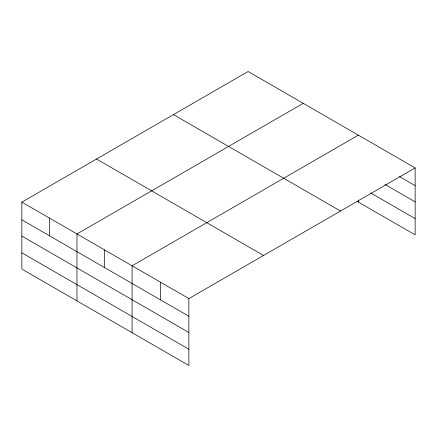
<?xml version="1.0" encoding="UTF-8"?>
<svg xmlns="http://www.w3.org/2000/svg" width="437" height="437" viewBox="0 0 437 437"><rect width="100%" height="100%" fill="white"/><g stroke="black" fill="none" stroke-linecap="round" stroke-linejoin="round"><path stroke-width="0.66" d="M21.85 202.14L188.877 298.575L188.877 365.496L21.85 269.066L21.85 202.14L248.123 71.504L415.15 167.934L415.15 234.86L357.187 201.397M303.24 103.329L76.967 233.964L76.967 300.885M358.362 135.148L132.089 265.783L132.089 332.71M188.877 298.575L415.15 167.934M399.505 176.592L415.15 185.627M385.019 184.474L415.15 201.872M370.532 192.854L415.15 218.615M173.451 114.614L340.478 211.049M96.522 159.03L263.549 255.465M21.85 219.833L188.877 316.262M21.85 236.078L188.877 332.513M21.85 252.815L188.877 349.25M358.362 200.042L358.362 202.074M160.483 282.182L160.483 299.869M104.53 249.877L104.53 267.564M49.408 218.052L49.408 235.745"/></g></svg>
